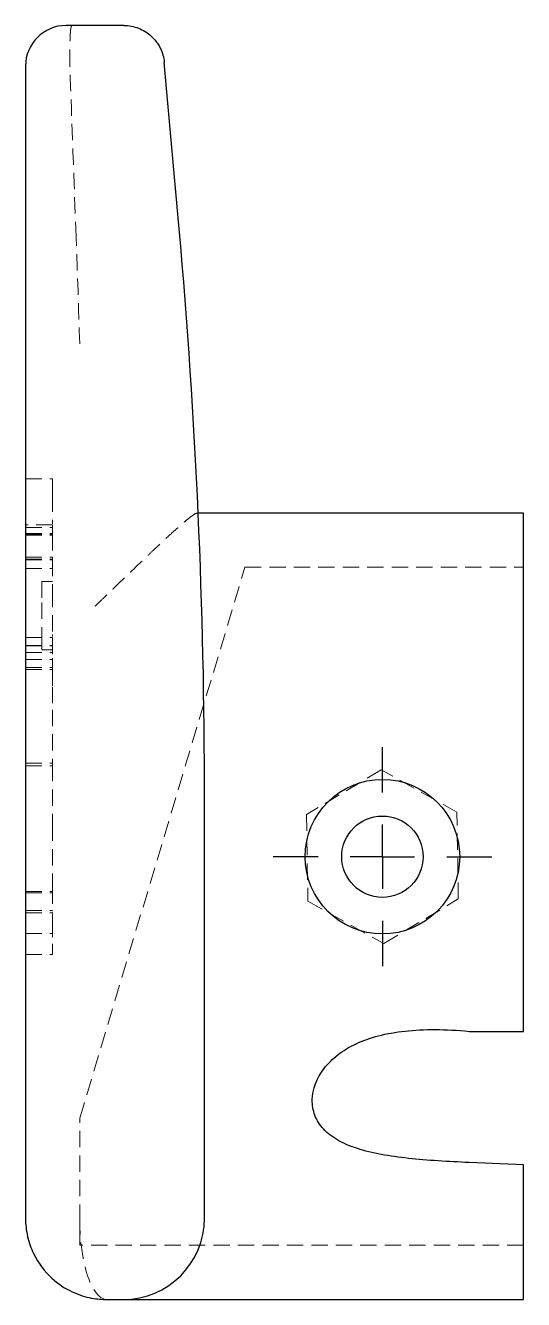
# Model space of a CAD drawing. Header units: millimetres. Extents: x 60 to 243, y 7 to 178.
# Drawn here: x 203.8 to 242.5, y 7.1 to 106.2 of the extents above.
import ezdxf

# ---------------------------------------------------------------- set-up
doc = ezdxf.new("R2010")
doc.units = ezdxf.units.MM
doc.linetypes.add('HIDDEN', pattern=[1.905, 1.27, -0.635])
doc.layers.add('10', color=7, linetype='Continuous')

# ---------------------------------------------------------------- blocks, each defined once
blk = doc.blocks.new('SW_CENTERMARKSYMBOL_0')
at = {"layer": '10', "color": 0}
for p, q in [((0, 5), (0, 8.512)), ((0, 0), (0, 2.5)), ((-5, 0), (-8.512, 0)), ((0, 0), (-2.5, 0)), ((0, 0), (0, -2.5)), ((0, 0), (2.5, 0)), ((5, 0), (8.512, 0)), ((0, -5), (0, -8.512))]:
    blk.add_line(p, q, dxfattribs=at)

msp = doc.modelspace()

# ---------------------------------------------------------------- linework, layer by layer
at = {"color": 7, "linetype": 'Continuous', "lineweight": 25}
for p, q in [((211.445, 106.203), (206.956, 106.203)), ((215.752, 90.381), (214.596, 103.32)), ((203.792, 103.039), (203.792, 89.595)), ((242.549, 68.277), (217.232, 68.277)), ((242.549, 60.894), (242.549, 68.277)), ((242.549, 27.963), (242.549, 60.894)), ((203.792, 46.086), (203.792, 13.434)), ((217.727, 13.434), (217.727, 46.086)), ((238.33, 27.963), (242.549, 27.963)), ((242.549, 17.593), (238.33, 17.762)), ((242.549, 13.434), (242.549, 17.593)), ((242.549, 7.105), (242.549, 13.434)), ((210.12, 7.105), (211.399, 7.105)), ((211.399, 7.105), (242.549, 7.105))]:
    msp.add_line(p, q, dxfattribs=at)
at = {"color": 7, "linetype": 'HIDDEN', "lineweight": 18}
for p, q in [((203.792, 70.938), (205.901, 70.938)), ((205.901, 67.36), (203.792, 67.36)), ((203.792, 67.161), (205.901, 67.161)), ((203.792, 66.698), (205.901, 66.698)), ((203.792, 66.634), (205.901, 66.634)), ((203.792, 66.631), (205.901, 66.631)), ((203.792, 66.559), (205.901, 66.559)), ((203.792, 64.855), (205.901, 64.855)), ((203.792, 64.698), (205.901, 64.698)), ((203.792, 64.644), (205.901, 64.644)), ((203.792, 63.966), (205.901, 63.966)), ((208.011, 21.209), (220.866, 64.059)), ((220.866, 64.059), (242.549, 64.059)), ((205.057, 62.958), (205.901, 62.958)), ((203.792, 58.606), (205.901, 58.606)), ((205.901, 58.664), (205.901, 58.832)), ((203.792, 57.965), (205.901, 57.965)), ((203.792, 57.962), (205.901, 57.962)), ((205.057, 57.642), (205.901, 57.642)), ((203.792, 57.435), (205.901, 57.435)), ((203.792, 56.893), (205.901, 56.893)), ((203.792, 56.26), (205.901, 56.26)), ((203.792, 56.122), (205.901, 56.122)), ((203.792, 48.828), (205.901, 48.828)), ((203.792, 48.608), (205.901, 48.608)), ((231.464, 48.308), (225.664, 44.837)), ((237.37, 45.02), (231.464, 48.308)), ((225.664, 44.837), (225.77, 38.079)), ((237.475, 38.262), (237.37, 45.02)), ((203.792, 38.84), (205.901, 38.84)), ((203.792, 38.728), (205.901, 38.728)), ((225.77, 38.079), (231.675, 34.792)), ((231.675, 34.792), (237.475, 38.262)), ((203.792, 37.367), (205.901, 37.367)), ((203.792, 37.364), (205.901, 37.364)), ((203.792, 37.194), (205.901, 37.194)), ((205.901, 37.117), (205.901, 36.563)), ((205.901, 36.563), (205.901, 34.762)), ((203.792, 35.578), (205.901, 35.578)), ((203.792, 33.937), (205.901, 33.937)), ((208.011, 11.324), (208.011, 21.209)), ((242.549, 11.324), (208.011, 11.324))]:
    msp.add_line(p, q, dxfattribs=at)
at = {"color": 7, "linetype": 'Continuous', "lineweight": 25}
for radius in [6.012, 3.164]:
    msp.add_circle((231.57, 41.55), radius, dxfattribs=at)
for centre, radius, start, end in [((206.956, 103.039), 3.164, 90, 180), ((-280.085, 46.086), 497.812, 0, 5.1049), ((211.399, 13.434), 6.328, 270, 0)]:
    msp.add_arc(centre, radius, start, end, dxfattribs=at)
at = {"color": 7, "linetype": 'HIDDEN', "lineweight": 18}
for points, knots in [([(207.242, 103.075), (207.242, 103.132), (207.242, 103.246), (207.242, 103.415), (207.242, 103.581), (207.243, 103.743), (207.243, 103.9), (207.244, 104.053), (207.245, 104.201), (207.246, 104.344), (207.247, 104.481), (207.249, 104.613), (207.251, 104.739), (207.253, 104.86), (207.256, 104.974), (207.259, 105.082), (207.262, 105.184), (207.265, 105.281), (207.269, 105.371), (207.273, 105.456), (207.278, 105.535), (207.282, 105.609), (207.288, 105.677), (207.293, 105.741), (207.299, 105.799), (207.305, 105.853), (207.311, 105.902), (207.318, 105.947), (207.325, 105.987), (207.332, 106.023), (207.34, 106.056), (207.348, 106.084), (207.356, 106.109), (207.365, 106.131), (207.374, 106.149), (207.384, 106.164), (207.394, 106.177), (207.404, 106.187), (207.415, 106.194), (207.426, 106.199), (207.437, 106.202), (207.446, 106.202), (207.45, 106.203)], [0, 0, 0, 0, 0.034299, 0.068125, 0.101479, 0.134357, 0.166756, 0.198669, 0.230092, 0.26102, 0.291448, 0.321375, 0.350801, 0.379728, 0.40816, 0.436103, 0.463566, 0.490559, 0.517088, 0.543155, 0.568763, 0.593912, 0.618602, 0.642832, 0.666599, 0.689904, 0.712744, 0.73512, 0.757029, 0.778473, 0.799451, 0.819964, 0.840013, 0.8596, 0.878728, 0.897398, 0.915613, 0.933378, 0.950694, 0.967568, 0.984001, 1, 1, 1, 1]), ([(205.901, 69.649), (205.901, 69.412), (205.901, 68.936), (205.901, 68.17), (205.901, 67.655), (205.901, 67.449)], [0, 0, 0, 0, 0.372926, 0.749338, 1, 1, 1, 1]), ([(217.166, 68.277), (217.089, 68.277), (216.954, 68.204), (216.67, 68.002), (216.561, 67.919), (216.324, 67.728), (216.195, 67.62), (215.918, 67.382), (215.769, 67.251), (215.456, 66.971), (215.293, 66.824), (214.788, 66.362), (214.428, 66.027), (213.859, 65.491), (213.665, 65.307), (213.272, 64.934), (213.073, 64.745), (212.471, 64.17), (212.06, 63.777), (211.222, 62.972), (210.793, 62.559), (210.148, 61.937), (209.932, 61.729), (209.607, 61.417), (209.499, 61.312), (209.282, 61.103), (209.173, 60.998), (209.065, 60.894)], [0, 0, 0, 0, 0.125, 0.125, 0.1875, 0.1875, 0.25, 0.25, 0.3125, 0.3125, 0.375, 0.375, 0.5, 0.5, 0.5625, 0.5625, 0.625, 0.625, 0.75, 0.75, 0.875, 0.875, 0.9375, 0.9375, 0.96875, 0.96875, 1, 1, 1, 1]), ([(205.057, 57.977), (205.057, 57.917), (205.057, 57.86), (205.057, 57.748), (205.057, 57.694), (205.057, 57.642)], [-0.02162194, -0.02162194, -0.02162194, -0.02162194, -0.01101534, -0.01101534, 0, 0, 0, 0]), ([(205.901, 39.158), (205.901, 38.927), (205.901, 38.473), (205.901, 37.922), (205.901, 37.49), (205.901, 37.228), (205.901, 37.217), (205.901, 37.212)], [0, 0, 0, 0, 0.192926, 0.377435, 0.562003, 0.792454, 1, 1, 1, 1]), ([(205.901, 39.064), (205.901, 39.028), (205.901, 38.862), (205.901, 38.851), (205.901, 38.842)], [0, 0, 0, 0, 0.216392, 1, 1, 1, 1]), ([(208.011, 13.434), (208.011, 12.487), (208.12, 11.073), (208.708, 8.234), (209.489, 7.105), (210.12, 7.105)], [0, 0, 0, 0, 0.448799, 0.673198, 1.570796, 1.570796, 1.570796, 1.570796])]:
    msp.add_open_spline(points, degree=3, knots=knots, dxfattribs=at)
at = {"color": 7, "linetype": 'Continuous', "lineweight": 25}
for points, knots in [([(211.445, 106.203), (211.835, 106.203), (212.226, 106.129), (212.954, 105.847), (213.292, 105.637), (213.868, 105.11), (214.107, 104.792), (214.454, 104.092), (214.561, 103.709), (214.596, 103.32)], [0, 0, 0, 0, 0.25, 0.25, 0.5, 0.5, 0.75, 0.75, 1, 1, 1, 1]), ([(203.792, 89.595), (203.792, 82.346), (203.792, 75.094), (203.792, 60.59), (203.792, 53.338), (203.792, 46.086)], [0, 0, 0, 0, 0.5, 0.5, 1, 1, 1, 1]), ([(238.33, 17.762), (237.499, 17.795), (236.685, 17.836), (235.101, 17.941), (234.331, 18.004), (232.111, 18.247), (230.753, 18.481), (229.051, 19.032), (228.541, 19.248), (227.655, 19.755), (227.28, 20.046), (226.683, 20.694), (226.46, 21.053), (226.17, 21.817), (226.103, 22.223), (226.129, 23.464), (226.449, 24.322), (227.322, 25.461), (227.678, 25.817), (228.509, 26.46), (228.984, 26.747), (230.576, 27.491), (231.856, 27.826), (234.805, 28.15), (236.474, 28.141), (238.33, 27.963)], [0, 0, 0, 0, 0.0625, 0.0625, 0.125, 0.125, 0.25, 0.25, 0.3125, 0.3125, 0.375, 0.375, 0.4375, 0.4375, 0.5, 0.5, 0.625, 0.625, 0.6875, 0.6875, 0.75, 0.75, 0.875, 0.875, 1, 1, 1, 1]), ([(203.792, 13.434), (203.792, 12.943), (203.909, 11.956), (204.55, 10.206), (205.817, 8.63), (207.178, 7.782), (208.209, 7.384), (208.918, 7.209), (209.559, 7.121), (209.933, 7.106), (210.11, 7.105), (210.115, 7.105), (210.12, 7.105)], [0, 0, 0, 0, 0.0348557, 0.0697115, 0.139423, 0.2091345, 0.2439902, 0.278846, 0.3137017, 0.3485575, 0.3485575, 0.3496093, 0.3496093, 0.3496093, 0.3496093])]:
    msp.add_open_spline(points, degree=3, knots=knots, dxfattribs=at)
at = {"color": 7, "linetype": 'HIDDEN', "lineweight": 18}
for points in [[(207.242, 103.075), (207.242, 103.063), (207.242, 103.051), (207.243, 103.039)], [(207.736, 89.665), (207.571, 94.123), (207.407, 98.581), (207.243, 103.039)], [(208.011, 81.439), (207.928, 84.186), (207.836, 86.928), (207.736, 89.665)], [(205.901, 70.938), (205.901, 70.938), (205.901, 70.444), (205.901, 69.649)], [(205.901, 67.354), (205.901, 67.17), (205.901, 67.098), (205.901, 66.625)], [(205.901, 66.625), (205.901, 66.174), (205.901, 65.593), (205.901, 64.855)], [(205.901, 64.855), (205.901, 64.816), (205.901, 64.764), (205.901, 64.698)], [(205.901, 64.698), (205.901, 64.68), (205.901, 64.662), (205.901, 64.644)], [(205.901, 64.644), (205.901, 63.954), (205.901, 63.174), (205.901, 62.235)], [(205.057, 62.958), (205.057, 62.458), (205.057, 61.91), (205.057, 61.316)], [(205.901, 62.235), (205.901, 61.196), (205.901, 59.994), (205.901, 58.57)], [(205.057, 61.316), (205.057, 60.6), (205.057, 59.784), (205.057, 58.832)], [(205.057, 58.832), (205.057, 58.507), (205.057, 58.221), (205.057, 57.977)], [(205.901, 58.57), (205.901, 57.974), (205.901, 57.453), (205.901, 56.992)], [(205.901, 56.992), (205.901, 56.664), (205.901, 56.375), (205.901, 56.122)], [(205.901, 56.122), (205.901, 55.661), (205.901, 55.209), (205.901, 54.76)], [(205.901, 54.76), (205.901, 54.185), (205.901, 53.592), (205.901, 52.984)], [(205.901, 52.984), (205.901, 51.556), (205.901, 50.117), (205.901, 48.69)], [(205.901, 48.75), (205.901, 48.702), (205.901, 48.653), (205.901, 48.608)], [(205.901, 48.69), (205.901, 47.154), (205.901, 45.63), (205.901, 44.043)], [(205.901, 44.043), (205.901, 42.01), (205.901, 40.339), (205.901, 39.158)], [(205.901, 34.762), (205.901, 34.307), (205.901, 33.937), (205.901, 33.937)]]:
    msp.add_open_spline(points, degree=3, dxfattribs=at)

# ---------------------------------------------------------------- block references
at = {"layer": '10'}
msp.add_blockref('SW_CENTERMARKSYMBOL_0', (231.57, 41.55), dxfattribs=at)

doc.saveas('drawing.dxf')
